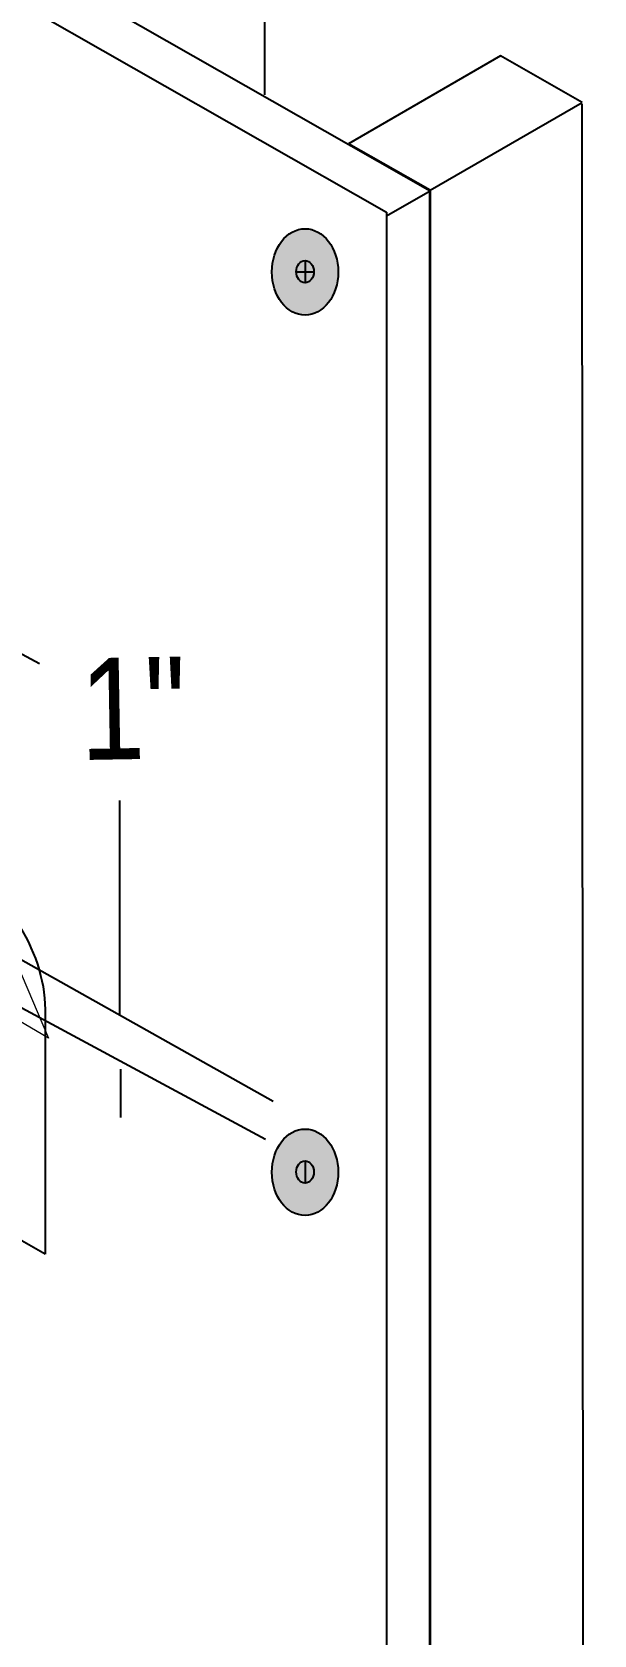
# Model space of a CAD drawing. Header units: inches. Extents: x -17.6 to 82.3, y -15.1 to 23.2.
# Drawn here: x 55.411 to 56.273, y 0.535 to 2.999 of the extents above; entities that cross this region are included whole.
import ezdxf

# ---------------------------------------------------------------- set-up
doc = ezdxf.new("R2010")
doc.units = ezdxf.units.IN
doc.header["$MEASUREMENT"] = 0
doc.layers.add('G-ANNO-TTLB', color=7, linetype='Continuous', lineweight=0)
doc.layers.add('TYVEK', color=7, linetype='Continuous', lineweight=0)

# ---------------------------------------------------------------- blocks, each defined once
blk = doc.blocks.new('Block_183')
at = {"layer": 'TYVEK'}
blk.add_lwpolyline([(55.4357, 1.4529), (53.0413, 2.8641), (53.04, 3.0521), (55.3296, 1.7012)], close=True, dxfattribs=at)
blk = doc.blocks.new('Block_225')
at = {"layer": 'TYVEK', "true_color": 0x003b71, "transparency": 33554687}
h = blk.add_hatch(color=156, dxfattribs=at)
h.dxf.hatch_style = 2
edge = h.paths.add_edge_path()
edge.add_ellipse((55.8298, 2.6304), major_axis=(0, 0.0664), ratio=0.766948, start_angle=0, end_angle=360)
at = {"layer": 'TYVEK', "color": 18, "lineweight": 25, "true_color": 0x000000}
for p, q in [((55.8298, 2.648), (55.8298, 2.6137)), ((55.8163, 2.6308), (55.8433, 2.6308))]:
    blk.add_line(p, q, dxfattribs=at)
for centre, major_axis, ratio in [((55.8298, 2.6304), (0, 0.0664), 0.766948), ((55.8298, 2.6308), (0, 0.0171), 0.788846)]:
    blk.add_ellipse(centre, major_axis=major_axis, ratio=ratio, dxfattribs=at)
blk = doc.blocks.new('Block_227')
at = {"layer": 'TYVEK', "true_color": 0x003b71, "transparency": 33554687}
h = blk.add_hatch(color=156, dxfattribs=at)
h.dxf.hatch_style = 2
edge = h.paths.add_edge_path()
edge.add_ellipse((55.8298, 1.2467), major_axis=(0, 0.0664), ratio=0.766948, start_angle=0, end_angle=360)
at = {"layer": 'TYVEK', "color": 18, "lineweight": 25, "true_color": 0x000000}
blk.add_line((55.8298, 1.2642), (55.8298, 1.2299), dxfattribs=at)
for centre, major_axis, ratio in [((55.8298, 1.2467), (0, 0.0664), 0.766948), ((55.8298, 1.2471), (0, 0.0171), 0.788846)]:
    blk.add_ellipse(centre, major_axis=major_axis, ratio=ratio, dxfattribs=at)

msp = doc.modelspace()

# ---------------------------------------------------------------- hatches: boundary and pattern name
at = {"layer": 'G-ANNO-TTLB', "true_color": 0xff00ff, "transparency": 33554687}
h = msp.add_hatch(color=6, dxfattribs=at)
edge = h.paths.add_edge_path()
edge.add_spline(control_points=[(77.902, -11.061), (77.902, -11.061), (37.2143, -11.061), (37.2143, -11.061), (37.2143, -11.061), (37.2143, 23.064), (37.2143, 23.064), (37.2143, 23.064), (77.902, 23.064), (77.902, 23.064), (77.902, 23.064), (77.902, -11.061), (77.902, -11.061)], knot_values=[0, 0, 0, 0, 1, 1, 1, 2, 2, 2, 3, 3, 3, 4, 4, 4, 4], degree=3, periodic=0)
edge = h.paths.add_edge_path()
edge.add_spline(control_points=[(37.3393, 22.939), (37.3393, 22.939), (37.3393, -10.936), (37.3393, -10.936), (37.3393, -10.936), (77.777, -10.936), (77.777, -10.936), (77.777, -10.936), (77.777, 22.939), (77.777, 22.939), (77.777, 22.939), (37.3393, 22.939), (37.3393, 22.939)], knot_values=[0, 0, 0, 0, 1, 1, 1, 2, 2, 2, 3, 3, 3, 4, 4, 4, 4], degree=3, periodic=0)
edge.add_line((37.3393, 22.939), (37.3393, 22.939))

# ---------------------------------------------------------------- linework, layer by layer
at = {"layer": 'G-ANNO-TTLB'}
for points in [[(77.902, -11.061), (77.902, -11.061), (37.2143, -11.061), (37.2143, -11.061), (37.2143, -11.061), (37.2143, 23.064), (37.2143, 23.064), (37.2143, 23.064), (77.902, 23.064), (77.902, 23.064), (77.902, 23.064), (77.902, -11.061), (77.902, -11.061)], [(37.3393, 22.939), (37.3393, 22.939), (37.3393, -10.936), (37.3393, -10.936), (37.3393, -10.936), (77.777, -10.936), (77.777, -10.936), (77.777, -10.936), (77.777, 22.939), (77.777, 22.939), (77.777, 22.939), (37.3393, 22.939), (37.3393, 22.939)]]:
    msp.add_open_spline(points, degree=3, knots=[0, 0, 0, 0, 1, 1, 1, 2, 2, 2, 3, 3, 3, 4, 4, 4, 4], dxfattribs=at)
at = {"layer": 'TYVEK', "color": 2, "lineweight": 25, "true_color": 0xffff00}
for q in [(52.2884, 4.8864), (55.9548, 2.716)]:
    msp.add_line((56.0217, 2.7546), q, dxfattribs=at)
at = {"layer": 'TYVEK', "color": 18, "lineweight": 25, "true_color": 0x000000}
for p, q in [((52.2214, 4.854), (55.9546, 2.7222)), ((55.9546, 2.7222), (55.9546, -3.1717))]:
    msp.add_line(p, q, dxfattribs=at)
at = {"layer": 'TYVEK', "color": 33, "lineweight": 25, "true_color": 0xcc9966}
for p, q in [((55.7676, 3.1692), (55.7676, 2.9029)), ((56.13, 2.9626), (55.8967, 2.8276)), ((56.2554, 2.8909), (56.13, 2.9626)), ((56.0217, 2.7559), (56.2554, 2.8909)), ((56.259, -3.0033), (56.2554, 2.8885)), ((55.8967, 2.8276), (55.8967, 2.8273)), ((56.0217, 2.7559), (55.8967, 2.8276))]:
    msp.add_line(p, q, dxfattribs=at)
at = {"layer": 'TYVEK', "color": 2, "lineweight": 35, "true_color": 0xffff00}
msp.add_line((56.0217, -3.1393), (56.0217, 2.7546), dxfattribs=at)
at = {"layer": 'TYVEK', "color": 1, "lineweight": 25, "true_color": 0xff0000}
for p, q in [((55.1701, 2.1641), (55.4221, 2.0287)), ((55.5447, 1.8178), (55.5447, 1.4896)), ((55.1855, 1.6906), (55.7808, 1.3558)), ((55.1246, 1.6447), (55.7691, 1.2974)), ((55.5464, 1.4051), (55.5464, 1.3306))]:
    msp.add_line(p, q, dxfattribs=at)
at = {"layer": 'TYVEK', "color": 4, "lineweight": 25, "true_color": 0x00ffff}
msp.add_line((55.4304, 1.1207), (55.1047, 1.3067), dxfattribs=at)
msp.add_open_spline([(52.7113, 2.6129), (52.7113, 2.6129), (52.7113, 2.9821), (52.7113, 2.9821), (52.7113, 3.088), (52.8326, 3.1727), (52.9245, 3.1201), (52.9245, 3.1201), (55.2823, 1.7313), (55.2823, 1.7313), (55.3634, 1.6858), (55.4304, 1.5901), (55.4304, 1.497), (55.4304, 1.497), (55.4304, 1.1207), (55.4304, 1.1207)], degree=3, knots=[0, 0, 0, 0, 1, 1, 1, 2, 2, 2, 3, 3, 3, 4, 4, 4, 5, 5, 5, 5], dxfattribs=at)

# ---------------------------------------------------------------- block references
at = {"layer": 'TYVEK'}
for name in ['Block_183', 'Block_225', 'Block_227']:
    msp.add_blockref(name, (0, 0), dxfattribs=at)

# ---------------------------------------------------------------- texts
at = {"layer": 'TYVEK', "insert": (55.4853, 1.8802), "char_height": 0.2, "attachment_point": 7, "rotation": 0.9999}
msp.add_mtext('\\C1;\\c255;\\FArial Narrow|b0|i0|c1;\\H0.156298;\\W1.000002;1"', dxfattribs=at)

doc.saveas('drawing.dxf')
